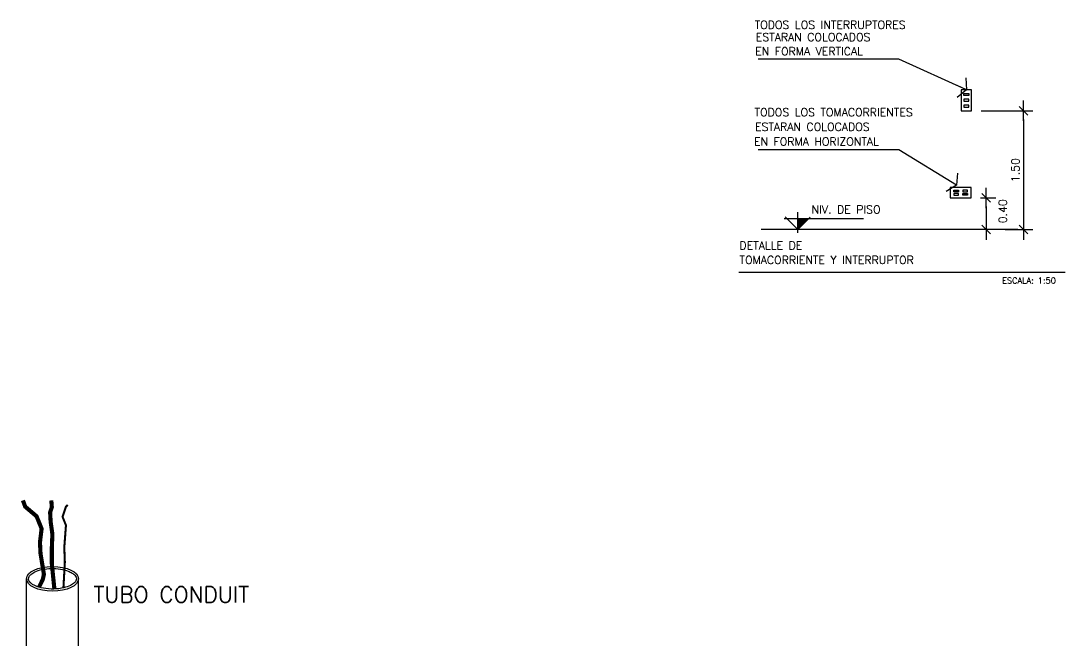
# Model space of a CAD drawing. Header units: inches. Extents: x -9 to 337, y -247 to 209.
# Drawn here: x 104.57 to 117.75, y -204.64 to -196.82 of the extents above; entities that cross this region are included whole.
import ezdxf

# ---------------------------------------------------------------- set-up
doc = ezdxf.new("R2010")
doc.units = ezdxf.units.IN
doc.header["$MEASUREMENT"] = 0
doc.header["$PDMODE"] = 34
for name, color, linetype in [('A_MUROS', 5, 'Continuous'), ('ARTEFACTOS ELECTRICOS', 2, 'Continuous'), ('CABLE', 5, 'Continuous'), ('CAJA', 4, 'Continuous'), ('COTAS', 1, 'Continuous'), ('ILUM FOCOS', 4, 'Continuous'), ('OBJET-ELECTRIC', 2, 'Continuous'), ('texto', 6, 'Continuous')]:
    doc.layers.add(name, color=color, linetype=linetype)
doc.styles.add('ARIAL', font='arial.ttf', dxfattribs={"height": 0.14})
doc.styles.add('NT_50', font='romans.shx', dxfattribs={"height": 0.101})
doc.dimstyles.new('DD_50 FLE', dxfattribs={"dimtxt": 0.101, "dimasz": 0.11, "dimexe": 0.12, "dimexo": 0.12, "dimgap": 0.05, "dimtad": 1, "dimzin": 0, "dimdsep": 46, "dimtxsty": 'NT_50', "dimblk": 'FLECHA', "dimcen": 0.12, "dimdle": 0.12, "dimclrt": 4, "dimaunit": 1, "dimadec": 4, "dimazin": 0, "dimtfac": 1, "dimtofl": 0, "dimtmove": 2, "dimatfit": 3, "dimldrblk": 'FLECHA', "dimfxl": 1, "dimtolj": 1, "dimtzin": 0, "dimarcsym": 0})
doc.dimstyles.new('DD_50 G', dxfattribs={"dimtxt": 0.101, "dimasz": 0.11, "dimexe": 0.12, "dimexo": 0.12, "dimgap": 0.05, "dimtad": 1, "dimzin": 0, "dimdsep": 46, "dimtxsty": 'NT_50', "dimblk": 'COT2', "dimcen": 0, "dimdle": 0.12, "dimclrt": 4, "dimadec": 0, "dimazin": 0, "dimtfac": 1, "dimtofl": 0, "dimtmove": 2, "dimatfit": 3, "dimldrblk": 'COT2', "dimfxl": 1, "dimtolj": 1, "dimtzin": 0, "dimarcsym": 0})

# ---------------------------------------------------------------- blocks, each defined once
blk = doc.blocks.new('FLECHA')
at = {"color": 9, "linetype": 'ByBlock'}
for p, q in [((-0.62, 1.24), (0, 0)), ((0, 0), (-0.62, -1.24))]:
    blk.add_line(p, q, dxfattribs=at)
blk.add_line((0, 0), (-1.16, 0))
blk = doc.blocks.new('ENIV 50')
at = {"linetype": 'Continuous'}
blk.add_hatch(color=256, dxfattribs=at).paths.add_polyline_path([(0.141, 0.141), (0, 0.141), (0, 0)])
for p, q in [((-0.171, 0.141), (0.829, 0.141)), ((-0.16, 0.16), (0, 0)), ((0, -0.043), (0, 0.219)), ((0.157, 0.157), (0, 0))]:
    blk.add_line(p, q, dxfattribs=at)
at = {"color": 0, "style": 'NT_50', "flags": 4}
blk.add_attdef('ENIV_50', (0.175, 0.203), '', height=0.101, dxfattribs=at)
blk = doc.blocks.new('COT2')
blk.add_line((-1.164, 0), (1.164, 0))
at = {"color": 9, "linetype": 'ByBlock'}
blk.add_line((-0.5, -0.5), (0.5, 0.5), dxfattribs=at)
blk = doc.blocks.new('*D491')
at = {"layer": 'COTAS', "color": 0, "lineweight": -2, "transparency": 16777216}
for p, q in [((116.681, -199.055), (116.873, -199.055)), ((116.753, -199.165), (116.753, -199.345)), ((116.873, -199.455), (116.873, -199.455))]:
    blk.add_line(p, q, dxfattribs=at)
at = {"layer": 'DEFPOINTS', "color": 0, "transparency": 16777216}
for p in [(116.561, -199.055), (116.753, -199.455), (116.753, -199.455)]:
    blk.add_point(p, dxfattribs=at)
at = {"layer": 'COTAS', "color": 0, "lineweight": -2, "transparency": 16777216, "xscale": 0.11, "yscale": 0.11, "zscale": 0.11}
for p, rotation in [((116.753, -199.055), 90), ((116.753, -199.455), 270)]:
    blk.add_blockref('COT2', p, dxfattribs=dict(at, rotation=rotation))
at = {"layer": 'COTAS', "color": 4, "transparency": 16777216, "insert": (116.961, -199.224), "char_height": 0.101, "attachment_point": 5, "rotation": 90, "style": 'NT_50'}
blk.add_mtext('\\A1;0.40', dxfattribs=at)
blk = doc.blocks.new('*D490')
at = {"layer": 'COTAS', "color": 0, "lineweight": -2, "transparency": 16777216}
for p, q in [((116.688, -197.955), (117.341, -197.955)), ((117.221, -198.065), (117.221, -199.345)), ((116.993, -199.455), (117.341, -199.455))]:
    blk.add_line(p, q, dxfattribs=at)
at = {"layer": 'DEFPOINTS', "color": 0, "transparency": 16777216}
for p in [(116.568, -197.955), (116.873, -199.455), (117.221, -199.455)]:
    blk.add_point(p, dxfattribs=at)
at = {"layer": 'COTAS', "color": 0, "lineweight": -2, "transparency": 16777216, "xscale": 0.11, "yscale": 0.11, "zscale": 0.11}
for p, rotation in [((117.221, -197.955), 90), ((117.221, -199.455), 270)]:
    blk.add_blockref('COT2', p, dxfattribs=dict(at, rotation=rotation))
at = {"layer": 'COTAS', "color": 4, "transparency": 16777216, "insert": (117.121, -198.705), "char_height": 0.101, "attachment_point": 5, "rotation": 90, "style": 'NT_50'}
blk.add_mtext('\\A1;1.50', dxfattribs=at)

msp = doc.modelspace()

# ---------------------------------------------------------------- linework, layer by layer
at = {"layer": 'A_MUROS'}
msp.add_line((117.15, -199.455), (113.912, -199.455), dxfattribs=at)
at = {"layer": 'ARTEFACTOS ELECTRICOS', "color": 1}
msp.add_line((113.632, -199.992), (117.298, -199.992), dxfattribs=at)
at = {"layer": 'CABLE', "color": 5, "const_width": 0.052}
msp.add_lwpolyline([(104.801, -203.968), (104.848, -203.872), (104.863, -203.808), (104.848, -203.715), (104.82, -203.544), (104.813, -203.401), (104.834, -203.23), (104.77, -203.073), (104.627, -202.952), (104.598, -202.873)], dxfattribs=at)
at = {"layer": 'CABLE', "color": 7, "const_width": 0.052}
msp.add_lwpolyline([(104.995, -203.991), (104.963, -203.673), (104.963, -203.466), (104.97, -203.301), (104.948, -203.144), (104.941, -203.023), (104.963, -202.959), (104.956, -202.873)], dxfattribs=at)
at = {"layer": 'CABLE', "color": 3, "const_width": 0.026}
msp.add_lwpolyline([(105.109, -203.977), (105.127, -203.651), (105.12, -203.466), (105.141, -203.187), (105.098, -203.08), (105.141, -202.952), (105.163, -202.93)], dxfattribs=at)
at = {"layer": 'CAJA'}
for p, q in [((104.642, -205.287), (104.642, -203.862)), ((105.299, -205.287), (105.299, -203.862))]:
    msp.add_line(p, q, dxfattribs=at)
msp.add_ellipse((104.971, -203.862), major_axis=(-0.328, 0), ratio=0.475087, dxfattribs=at)
msp.add_open_spline([(104.668, -203.862), (104.668, -203.868), (104.67, -203.875), (104.675, -203.889), (104.68, -203.896), (104.693, -203.912), (104.702, -203.919), (104.722, -203.934), (104.735, -203.941), (104.778, -203.962), (104.816, -203.974), (104.898, -203.989), (104.943, -203.993), (105.031, -203.991), (105.075, -203.985), (105.145, -203.968), (105.173, -203.958), (105.216, -203.937), (105.232, -203.926), (105.254, -203.906), (105.261, -203.897), (105.27, -203.88), (105.272, -203.872), (105.273, -203.857), (105.272, -203.849), (105.265, -203.833), (105.259, -203.824), (105.243, -203.807), (105.231, -203.798), (105.204, -203.781), (105.188, -203.773), (105.141, -203.754), (105.107, -203.745), (105.034, -203.734), (104.994, -203.731), (104.917, -203.733), (104.878, -203.737), (104.807, -203.752), (104.775, -203.763), (104.729, -203.785), (104.713, -203.795), (104.69, -203.815), (104.682, -203.824), (104.672, -203.842), (104.669, -203.85), (104.668, -203.859), (104.668, -203.86), (104.668, -203.862)], degree=3, knots=[0, 0, 0, 0, 0.194898, 0.194898, 0.389795, 0.389795, 0.584693, 0.584693, 0.779591, 0.779591, 1.200778, 1.200778, 1.621965, 1.621965, 2.043152, 2.043152, 2.380396, 2.380396, 2.658587, 2.658587, 2.885609, 2.885609, 3.112632, 3.112632, 3.339654, 3.339654, 3.566676, 3.566676, 3.793699, 3.793699, 4.020721, 4.020721, 4.390669, 4.390669, 4.760616, 4.760616, 5.130564, 5.130564, 5.500512, 5.500512, 5.779676, 5.779676, 6.010508, 6.010508, 6.241339, 6.241339, 6.283185, 6.283185, 6.283185, 6.283185], dxfattribs=at)
at = {"layer": 'ILUM FOCOS', "color": 6}
msp.add_line((116.849, -199.992), (117.747, -199.992), dxfattribs=at)
at = {"layer": 'OBJET-ELECTRIC', "color": 3}
for points in [[(116.568, -197.955), (116.568, -197.691), (116.436, -197.691), (116.436, -197.955)], [(116.296, -199.055), (116.561, -199.055), (116.561, -198.923), (116.296, -198.923)]]:
    msp.add_lwpolyline(points, close=True, dxfattribs=at)
at = {"layer": 'OBJET-ELECTRIC', "color": 2}
for points in [[(116.471, -197.737), (116.533, -197.737), (116.533, -197.762), (116.471, -197.762)], [(116.471, -197.835), (116.533, -197.835), (116.533, -197.81), (116.471, -197.81)], [(116.471, -197.909), (116.533, -197.909), (116.533, -197.884), (116.471, -197.884)], [(116.342, -198.977), (116.342, -198.957), (116.401, -198.957), (116.401, -198.977)], [(116.342, -199), (116.342, -199.02), (116.401, -199.02), (116.401, -199)], [(116.515, -198.977), (116.515, -198.957), (116.456, -198.957), (116.456, -198.977)], [(116.515, -199), (116.515, -199.02), (116.456, -199.02), (116.456, -199)]]:
    msp.add_lwpolyline(points, close=True, dxfattribs=at)

# ---------------------------------------------------------------- block references
at = {"layer": 'COTAS', "color": 2}
msp.add_blockref('ENIV 50', (114.374, -199.455), dxfattribs=at).add_auto_attribs({'ENIV_50': 'NIV. DE PISO'})

# ---------------------------------------------------------------- texts
at = {"layer": 'texto', "color": 2, "style": 'NT_50'}
for s, height, p in [('TODOS LOS INTERRUPTORES ', 0.101, (113.831, -196.922)), ('ESTARAN COLOCADOS ', 0.101, (113.845, -197.077)), ('EN FORMA VERTICAL', 0.101, (113.838, -197.256)), ('TODOS LOS TOMACORRIENTES', 0.101, (113.829, -198.025)), ('ESTARAN COLOCADOS ', 0.101, (113.835, -198.209)), ('EN FORMA HORIZONTAL', 0.101, (113.822, -198.395)), ('ESCALA: 1:50', 0.07575, (116.952, -200.137))]:
    msp.add_text(s, height=height, dxfattribs=at).set_placement(p)
at = {"layer": 'texto', "style": 'NT_50'}
for s, p in [('DETALLE DE', (113.639, -199.705)), ('TOMACORRIENTE Y INTERRUPTOR', (113.639, -199.889))]:
    msp.add_text(s, height=0.101, dxfattribs=at).set_placement(p)
at = {"layer": 'texto', "color": 2, "insert": (105.489, -203.961), "char_height": 0.2, "width": 3.55029, "attachment_point": 1, "style": 'ARIAL'}
msp.add_mtext('\\Fromans.shx;TUBO CONDUIT', dxfattribs=at)

# ---------------------------------------------------------------- dimensions: what is measured, and where the dimension line sits
at = {"layer": 'COTAS'}
dim = msp.add_linear_dim(base=(117.221, -199.455), p1=(116.568, -197.955), p2=(116.873, -199.455), angle=90, dimstyle='DD_50 G', dxfattribs=at)
dim.commit()
dim.dimension.update_dxf_attribs({"geometry": '*D490', "text_midpoint": (117.121, -198.705)})
dim = msp.add_linear_dim(base=(116.753, -199.455), p1=(116.561, -199.055), p2=(116.753, -199.455), angle=90, dimstyle='DD_50 G', dxfattribs=at)
dim.commit()
dim.dimension.update_dxf_attribs({"geometry": '*D491', "text_midpoint": (116.961, -199.224), "dimtype": 160})

# ---------------------------------------------------------------- leaders
for points in [[(116.502, -197.691), (115.648, -197.306), (113.874, -197.306)], [(116.376, -198.896), (115.648, -198.448), (113.874, -198.448)]]:
    msp.add_leader(points, dimstyle='DD_50 FLE', override={"dimtad": 0}, dxfattribs=at)

doc.saveas('drawing.dxf')
